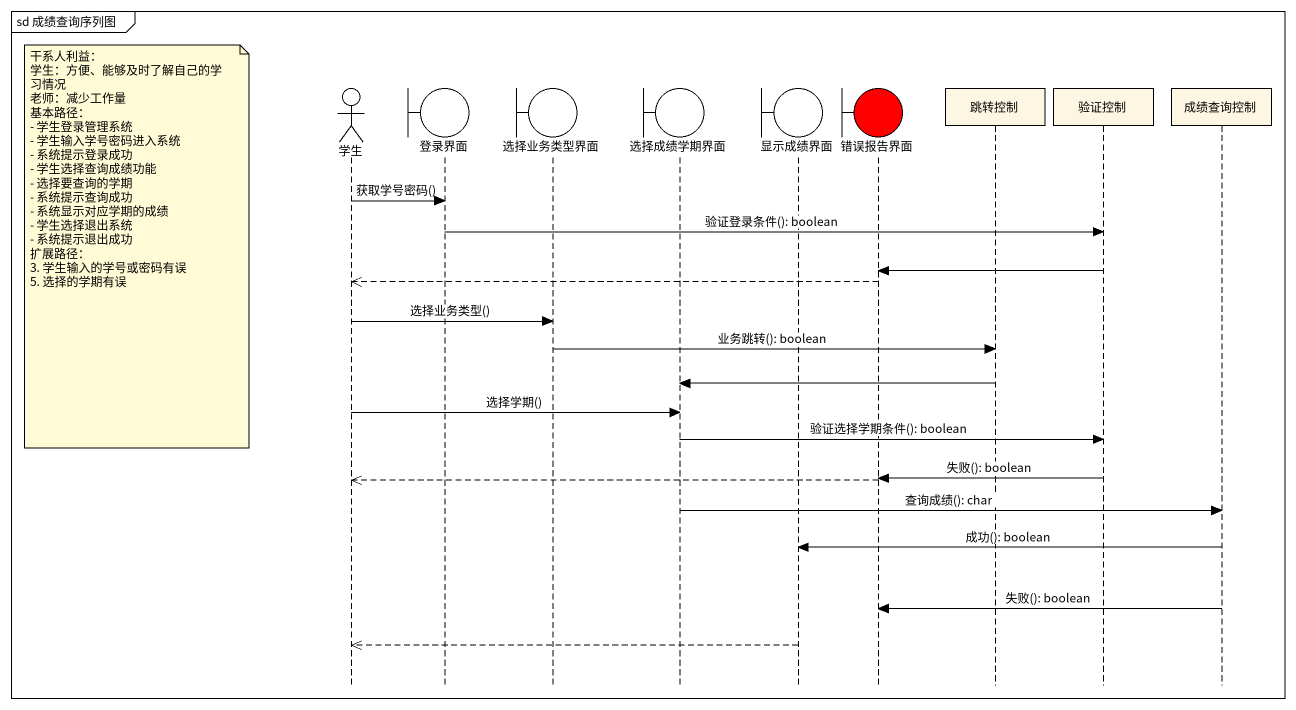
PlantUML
@startuml
mainframe sd 成绩查询序列图
hide footbox
actor 学生
boundary 登录界面
boundary 选择业务类型界面
boundary 选择成绩学期界面
boundary 显示成绩界面
boundary 错误报告界面 #FF0000
participant 跳转控制
participant 验证控制
participant 成绩查询控制

学生 -> 登录界面 : 获取学号密码()
登录界面 -> 验证控制 : 验证登录条件(): boolean
note left of 学生
  干系人利益：
  学生：方便、能够及时了解自己的学习情况
  老师：减少工作量
  基本路径：
  - 学生登录管理系统
  - 学生输入学号密码进入系统
  - 系统提示登录成功
  - 学生选择查询成绩功能
  - 选择要查询的学期
  - 系统提示查询成功
  - 系统显示对应学期的成绩
  - 学生选择退出系统
  - 系统提示退出成功
  扩展路径：
  3. 学生输入的学号或密码有误
  5. 选择的学期有误
end note
验证控制 -> 错误报告界面
错误报告界面 -->> 学生
学生 -> 选择业务类型界面 : 选择业务类型()
选择业务类型界面 -> 跳转控制 : 业务跳转(): boolean
跳转控制 -> 选择成绩学期界面
学生 -> 选择成绩学期界面 : 选择学期()
选择成绩学期界面 -> 验证控制 : 验证选择学期条件(): boolean
验证控制 -> 错误报告界面 : 失败(): boolean
错误报告界面 -->> 学生
选择成绩学期界面 -> 成绩查询控制 : 查询成绩(): char
成绩查询控制 -> 显示成绩界面 : 成功(): boolean
成绩查询控制 -> 错误报告界面 : 失败(): boolean
显示成绩界面 -->> 学生
@enduml
